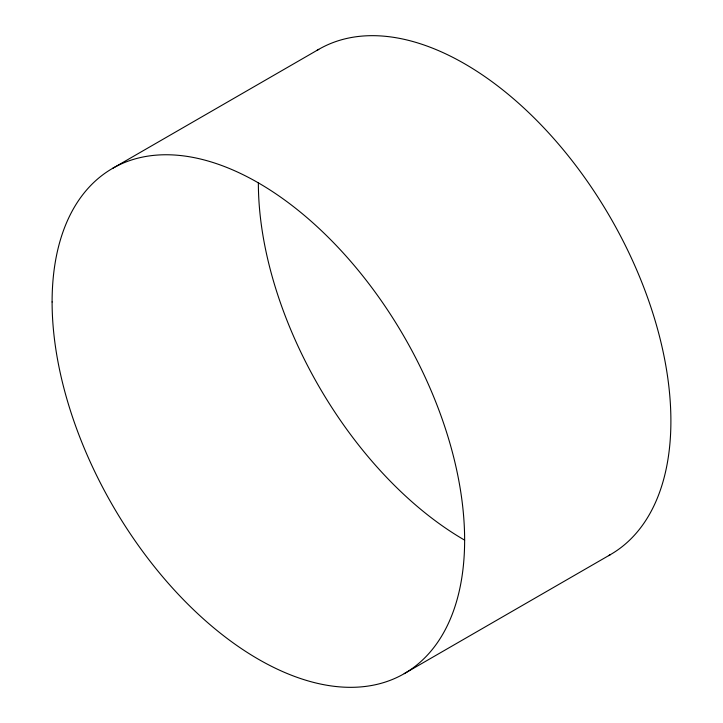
<?xml version="1.0" encoding="UTF-8"?>
<svg xmlns="http://www.w3.org/2000/svg" width="723" height="723" viewBox="0 0 723 723"><rect width="100%" height="100%" fill="white"/><g stroke="black" fill="none" stroke-linecap="round" stroke-linejoin="round"><path stroke-width="1.08" d="M112.517 168.423L318.78 49.336M404.22 673.664L610.483 554.577M464.636 540.135A291.703 168.414 60 0 1 258.364 182.874M316.9 50.447A291.703 168.414 60 0 1 610.483 217.75A291.703 168.414 60 0 1 608.576 555.644M52.101 301.961A291.703 168.414 60 0 0 361.5 686.85A291.703 168.414 60 0 0 361.5 274.324A291.703 168.414 60 0 0 52.101 301.961"/></g></svg>
